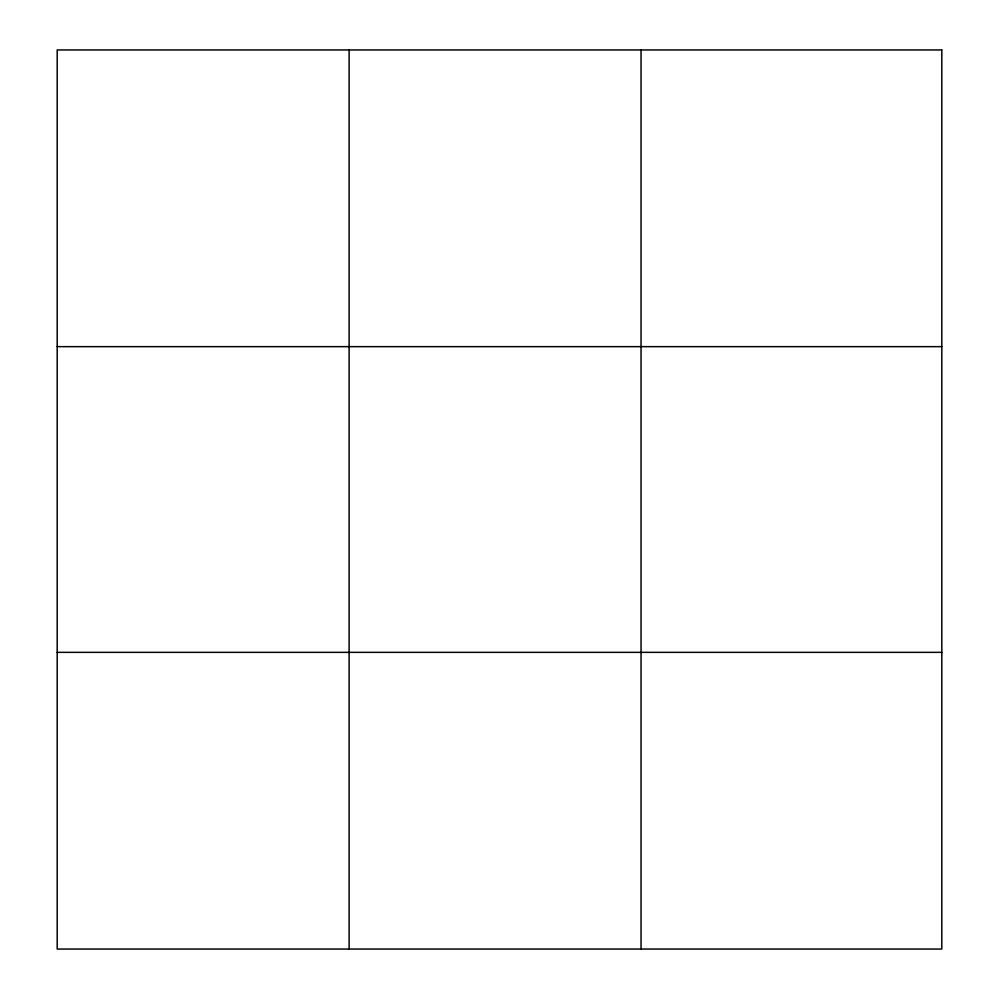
<?xml version="1.0" encoding="UTF-8"?>
<svg xmlns="http://www.w3.org/2000/svg" width="999" height="999" viewBox="0 0 999 999"><rect width="100%" height="100%" fill="white"/><g stroke="black" fill="none" stroke-linecap="round" stroke-linejoin="round"><path stroke-width="1.5" d="M349.113 949.05L349.113 49.95M641.046 949.05L641.046 49.95M57.193 346.653L941.807 346.653M57.193 652.347L941.807 652.347M941.807 49.95L941.807 949.05L57.193 949.05L57.193 49.95L941.807 49.95"/></g></svg>
